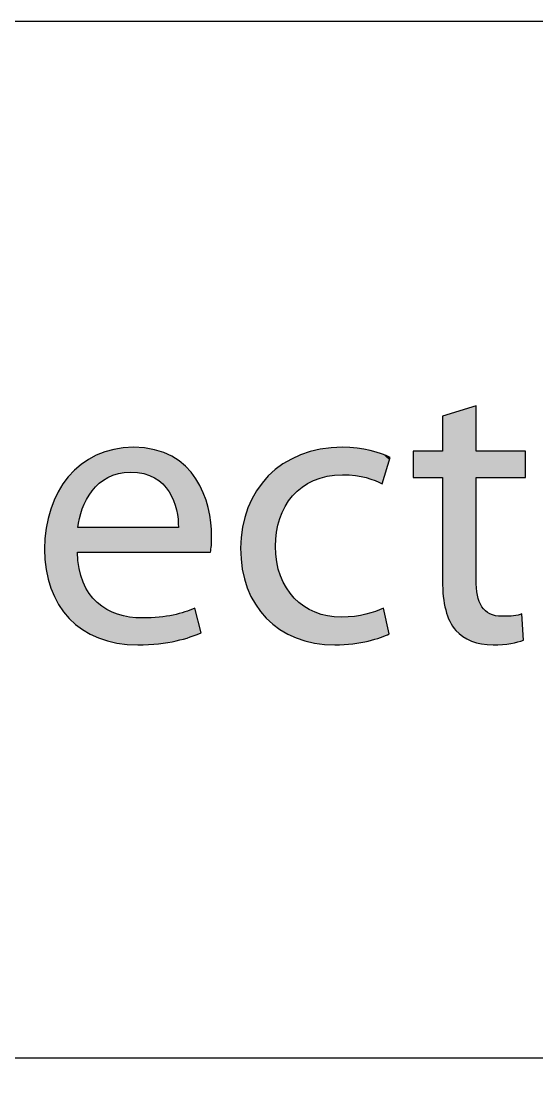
# Model space of a CAD drawing. Extents: x 0 to 360, y -268 to 0.
# Drawn here: x 21.1 to 25.05, y -156.16 to -148.05 of the extents above; entities that cross this region are included whole.
import ezdxf

# ---------------------------------------------------------------- set-up
doc = ezdxf.new("R2010")
doc.units = 0
doc.layers.add('LAYER_1', color=7, linetype='CONTINUOUS')

# ---------------------------------------------------------------- blocks, each defined once
blk = doc.blocks.new('*U68')
at = {"layer": 'LAYER_1', "color": 250}
for points in [[(21.7331, -151.5711), (21.7012, -151.371), (21.7331, -151.3583)], [(21.7435, -151.5649), (21.7331, -151.3583), (21.7435, -151.3541)], [(21.7591, -151.5555), (21.7435, -151.3541), (21.7591, -151.3499)], [(21.7645, -151.5522), (21.7591, -151.3499), (21.7645, -151.3484)], [(21.7682, -151.55), (21.7645, -151.3484), (21.7682, -151.3474)], [(21.8065, -151.5329), (21.7682, -151.3474), (21.8065, -151.3369)], [(21.8127, -151.531), (21.8065, -151.3369), (21.8127, -151.3352)], [(21.8373, -151.5234), (21.8127, -151.3352), (21.8373, -151.3313)], [(21.8427, -151.5218), (21.8373, -151.3313), (21.8427, -151.3304)], [(21.8483, -151.52), (21.8427, -151.3304), (21.8483, -151.3295)], [(21.886, -151.5134), (21.8483, -151.3295), (21.886, -151.3236)], [(21.8935, -151.512), (21.886, -151.3236), (21.8935, -151.3232)], [(21.9146, -151.5108), (21.8935, -151.3232), (21.9146, -151.3221)], [(21.9345, -151.5097), (21.9146, -151.3221), (21.9345, -151.3211)], [(21.9423, -151.5093), (21.9345, -151.3211), (21.9423, -151.3207)], [(21.9633, -151.5104), (21.9423, -151.3207), (21.9633, -151.3196)], [(21.9423, -151.5093), (21.9423, -151.3207), (21.9633, -151.5104)], [(21.9633, -151.5104), (21.9633, -151.3196), (21.9954, -151.5122)], [(21.9954, -151.5122), (21.9954, -151.3214), (21.9962, -151.5124)], [(21.9962, -151.5124), (21.9962, -151.3214), (22.0322, -151.5188)], [(22.0322, -151.5188), (22.0322, -151.3234), (22.0434, -151.5208)], [(22.0434, -151.5208), (22.0434, -151.324), (22.0486, -151.5224)], [(22.0486, -151.5224), (22.0486, -151.3243), (22.0866, -151.5344)], [(22.0866, -151.5344), (22.0866, -151.331), (22.1251, -151.5525)], [(22.1251, -151.5525), (22.1251, -151.3378), (22.126, -151.5531)], [(22.126, -151.5531), (22.126, -151.3379), (22.1564, -151.5729)], [(22.1564, -151.5729), (22.1564, -151.3474), (22.1593, -151.5747)], [(22.1593, -151.5747), (22.1593, -151.3483), (22.1612, -151.5764)], [(22.1612, -151.5764), (22.1612, -151.3489), (22.1893, -151.6004)], [(22.1893, -151.6004), (22.1893, -151.3576), (22.1957, -151.6074)], [(22.1957, -151.6074), (22.1957, -151.3596), (22.2153, -151.6291)], [(21.5717, -151.7912), (21.5621, -151.4511), (21.5717, -151.4445)], [(21.5742, -151.7857), (21.5717, -151.4445), (21.5742, -151.4428)], [(21.5773, -151.7787), (21.5742, -151.4428), (21.5773, -151.4406)], [(21.6037, -151.7198), (21.5773, -151.4406), (21.6037, -151.4224)], [(21.6181, -151.6954), (21.6037, -151.4224), (21.6181, -151.4124)], [(21.6237, -151.6858), (21.6181, -151.4124), (21.6237, -151.4094)], [(21.6243, -151.685), (21.6237, -151.4094), (21.6243, -151.4091)], [(21.6328, -151.6729), (21.6243, -151.4091), (21.6328, -151.4045)], [(21.6466, -151.6534), (21.6328, -151.4045), (21.6466, -151.3971)], [(21.6724, -151.6233), (21.6466, -151.3971), (21.6724, -151.3833)], [(21.6786, -151.6173), (21.6724, -151.3833), (21.6786, -151.38)], [(21.6856, -151.6106), (21.6786, -151.38), (21.6856, -151.3772)], [(21.6963, -151.6003), (21.6856, -151.3772), (21.6963, -151.3729)], [(21.7012, -151.5957), (21.6963, -151.3729), (21.7012, -151.371)], [(22.2153, -151.6291), (22.2153, -151.3687), (22.2376, -151.6602)], [(22.2376, -151.6602), (22.2376, -151.379), (22.2564, -151.6932)], [(22.2564, -151.6932), (22.2564, -151.3877), (22.2581, -151.6969)], [(22.2581, -151.6969), (22.2581, -151.3885), (22.268, -151.7189)], [(22.268, -151.7189), (22.268, -151.3948), (22.2719, -151.7277)], [(22.2719, -151.7277), (22.2719, -151.3973), (22.2908, -151.7887)], [(22.2908, -151.7887), (22.2908, -151.4093), (22.2939, -151.7988)], [(22.2939, -151.7988), (22.2939, -151.4113), (22.3054, -151.8693)], [(22.3054, -151.8693), (22.3054, -151.4186), (22.308, -151.9351)], [(21.5108, -152.6677), (21.4719, -151.5375), (21.5108, -151.4956)], [(21.5205, -152.6768), (21.5108, -151.4956), (21.5205, -151.4872)], [(21.5108, -152.6677), (21.5108, -151.4956), (21.5205, -152.6768)], [(21.5346, -152.6875), (21.5205, -151.4872), (21.5346, -151.475)], [(21.5205, -152.6768), (21.5205, -151.4872), (21.5346, -152.6875)], [(21.5375, -152.1239), (21.5346, -151.475), (21.5375, -151.4724)], [(21.5467, -151.8823), (21.5375, -151.4724), (21.5467, -151.4645)], [(21.5499, -151.8642), (21.5467, -151.4645), (21.5499, -151.4617)], [(21.5621, -151.8233), (21.5499, -151.4617), (21.5621, -151.4511)], [(21.4229, -152.5718), (21.3906, -151.6538), (21.4229, -151.6007)], [(21.4286, -152.5802), (21.4229, -151.6007), (21.4286, -151.5932)], [(21.4229, -152.5718), (21.4229, -151.6007), (21.4286, -152.5802)], [(21.4644, -152.6222), (21.4286, -151.5932), (21.4644, -151.5456)], [(21.4286, -152.5802), (21.4286, -151.5932), (21.4644, -152.6222)], [(21.4719, -152.6311), (21.4644, -151.5456), (21.4719, -151.5375)], [(21.4644, -152.6222), (21.4644, -151.5456), (21.4719, -152.6311)], [(21.4719, -152.6311), (21.4719, -151.5375), (21.5108, -152.6677)], [(21.3865, -152.5167), (21.3582, -151.7191), (21.3865, -151.6606)], [(21.3906, -152.5244), (21.3865, -151.6606), (21.3906, -151.6538)], [(21.3865, -152.5167), (21.3865, -151.6606), (21.3906, -152.5244)], [(21.3906, -152.5244), (21.3906, -151.6538), (21.4229, -152.5718)], [(21.3553, -152.4571), (21.3313, -151.7885), (21.3553, -151.7249)], [(21.3582, -152.464), (21.3553, -151.7249), (21.3582, -151.7191)], [(21.3553, -152.4571), (21.3553, -151.7249), (21.3582, -152.464)], [(21.3582, -152.464), (21.3582, -151.7191), (21.3865, -152.5167)], [(21.3295, -152.3932), (21.3102, -151.8618), (21.3295, -151.7933)], [(21.3313, -152.3991), (21.3295, -151.7933), (21.3313, -151.7885)], [(21.3295, -152.3932), (21.3295, -151.7933), (21.3313, -152.3991)], [(21.3313, -152.3991), (21.3313, -151.7885), (21.3553, -152.4571)], [(21.3092, -152.3252), (21.2949, -151.9384), (21.3092, -151.8653)], [(21.3102, -152.33), (21.3092, -151.8653), (21.3102, -151.8618)], [(21.3092, -152.3252), (21.3092, -151.8653), (21.3102, -152.33)], [(21.3102, -152.33), (21.3102, -151.8618), (21.3295, -152.3932)], [(21.2945, -152.2533), (21.2857, -152.0179), (21.2945, -151.9406)], [(21.2949, -152.2569), (21.2945, -151.9406), (21.2949, -151.9384)], [(21.2945, -152.2533), (21.2945, -151.9406), (21.2949, -152.2569)], [(21.2949, -152.2569), (21.2949, -151.9384), (21.3092, -152.3252)], [(21.2856, -152.1773), (21.2826, -152.0998), (21.2856, -152.0189)], [(21.2857, -152.1801), (21.2856, -152.0189), (21.2857, -152.0179)], [(21.2856, -152.1773), (21.2856, -152.0189), (21.2857, -152.1801)], [(21.2857, -152.1801), (21.2857, -152.0179), (21.2945, -152.2533)], [(21.5346, -152.6875), (21.5346, -152.1239), (21.5375, -152.6897)], [(21.5375, -152.6897), (21.5375, -152.1539), (21.5467, -152.6966)], [(21.5467, -152.6966), (21.5467, -152.248), (21.5499, -152.699)], [(21.5499, -152.699), (21.5499, -152.2589), (21.5621, -152.7082)], [(21.5621, -152.7082), (21.5621, -152.3009), (21.5717, -152.7154)], [(21.5717, -152.7154), (21.5717, -152.3338), (21.5742, -152.7172)], [(21.5742, -152.7172), (21.5742, -152.3423), (21.5773, -152.7191)], [(21.5773, -152.7191), (21.5773, -152.3531), (21.6037, -152.7347)], [(21.6037, -152.7347), (21.6037, -152.4019), (21.6181, -152.7433)], [(21.6181, -152.7433), (21.6181, -152.4286), (21.6237, -152.7466)], [(21.6237, -152.7466), (21.6237, -152.4391), (21.6243, -152.747)], [(21.6243, -152.747), (21.6243, -152.4401), (21.6328, -152.752)], [(21.6328, -152.752), (21.6328, -152.4498), (21.6466, -152.7583)], [(21.6466, -152.7583), (21.6466, -152.4654), (21.6724, -152.7701)], [(21.6724, -152.7701), (21.6724, -152.4946), (21.6786, -152.7729)], [(21.6786, -152.7729), (21.6786, -152.5016), (21.6856, -152.7761)], [(21.6856, -152.7761), (21.6856, -152.5096), (21.6963, -152.781)], [(21.6963, -152.781), (21.6963, -152.5173), (21.7012, -152.7827)], [(21.7012, -152.7827), (21.7012, -152.5208), (21.7331, -152.7934)], [(21.7331, -152.7934), (21.7331, -152.5436), (21.7435, -152.7969)], [(21.7435, -152.7969), (21.7435, -152.5511), (21.7591, -152.8021)], [(21.7591, -152.8021), (21.7591, -152.5623), (21.7645, -152.804)], [(21.7645, -152.804), (21.7645, -152.5647), (21.7682, -152.8048)], [(21.7682, -152.8048), (21.7682, -152.5663), (21.8065, -152.8136)], [(22.3573, -152.7851), (22.3136, -152.5936), (22.3573, -152.5819)], [(22.3625, -152.7837), (22.3573, -152.5819), (22.3625, -152.5799)], [(22.3993, -152.7735), (22.3625, -152.5799), (22.3993, -152.5658)], [(22.4052, -152.7712), (22.3993, -152.5658), (22.4052, -152.5635)], [(22.4339, -152.76), (22.4052, -152.5635), (22.4339, -152.5524)], [(21.8065, -152.8136), (21.8065, -152.5831), (21.8127, -152.815)], [(21.8127, -152.815), (21.8127, -152.5858), (21.8373, -152.8206)], [(21.8373, -152.8206), (21.8373, -152.5967), (21.8427, -152.8214)], [(21.8427, -152.8214), (21.8427, -152.599), (21.8483, -152.8221)], [(21.8483, -152.8221), (21.8483, -152.6003), (21.886, -152.827)], [(21.886, -152.827), (21.886, -152.6092), (21.8935, -152.828)], [(21.8935, -152.828), (21.8935, -152.6109), (21.9146, -152.8308)], [(21.9146, -152.8308), (21.9146, -152.6159), (21.9345, -152.8317)], [(21.9345, -152.8317), (21.9345, -152.6205), (21.9423, -152.832)], [(21.9423, -152.832), (21.9423, -152.6211), (21.9633, -152.8329)], [(21.9633, -152.8329), (21.9633, -152.6226), (21.9954, -152.8342)], [(21.9954, -152.8342), (21.9954, -152.6249), (21.9962, -152.8343)], [(22.0434, -152.8317), (22.0322, -152.6275), (22.0434, -152.627)], [(22.0486, -152.8314), (22.0434, -152.627), (22.0486, -152.6268)], [(22.0866, -152.8294), (22.0486, -152.6268), (22.0866, -152.6251)], [(22.1251, -152.8273), (22.0866, -152.6251), (22.1251, -152.6234)], [(22.126, -152.8273), (22.1251, -152.6234), (22.126, -152.6233)], [(22.1564, -152.8256), (22.126, -152.6233), (22.1564, -152.6219)], [(22.1593, -152.8252), (22.1564, -152.6219), (22.1593, -152.6218)], [(22.1612, -152.8248), (22.1593, -152.6218), (22.1612, -152.6217)], [(22.1893, -152.8202), (22.1612, -152.6217), (22.1893, -152.6175)], [(22.1957, -152.8192), (22.1893, -152.6175), (22.1957, -152.6166)], [(22.2153, -152.8159), (22.1957, -152.6166), (22.2153, -152.6136)], [(22.2376, -152.8123), (22.2153, -152.6136), (22.2376, -152.6103)], [(22.2564, -152.8092), (22.2376, -152.6103), (22.2564, -152.6075)], [(22.2581, -152.8089), (22.2564, -152.6075), (22.2581, -152.6072)], [(22.268, -152.8073), (22.2581, -152.6072), (22.268, -152.6058)], [(22.2719, -152.8066), (22.268, -152.6058), (22.2719, -152.6047)], [(22.2908, -152.8035), (22.2719, -152.6047), (22.2908, -152.5997)], [(22.2939, -152.8026), (22.2908, -152.5997), (22.2939, -152.5988)], [(22.3054, -152.7995), (22.2939, -152.5988), (22.3054, -152.5958)], [(22.308, -152.7987), (22.3054, -152.5958), (22.308, -152.5951)], [(22.3136, -152.7972), (22.308, -152.5951), (22.3136, -152.5936)]]:
    blk.add_solid(points, dxfattribs=at)
at = {"layer": 'LAYER_1', "color": 250, "extrusion": (0, 0, -1)}
for points in [[(-21.7331, -151.5711), (-21.7331, -151.3583), (-21.7435, -151.5649)], [(-21.7435, -151.5649), (-21.7435, -151.3541), (-21.7591, -151.5555)], [(-21.7591, -151.5555), (-21.7591, -151.3499), (-21.7645, -151.5522)], [(-21.7645, -151.5522), (-21.7645, -151.3484), (-21.7682, -151.55)], [(-21.7682, -151.55), (-21.7682, -151.3474), (-21.8065, -151.5329)], [(-21.8065, -151.5329), (-21.8065, -151.3369), (-21.8127, -151.531)], [(-21.8127, -151.531), (-21.8127, -151.3352), (-21.8373, -151.5234)], [(-21.8373, -151.5234), (-21.8373, -151.3313), (-21.8427, -151.5218)], [(-21.8427, -151.5218), (-21.8427, -151.3304), (-21.8483, -151.52)], [(-21.8483, -151.52), (-21.8483, -151.3295), (-21.886, -151.5134)], [(-21.886, -151.5134), (-21.886, -151.3236), (-21.8935, -151.512)], [(-21.8935, -151.512), (-21.8935, -151.3232), (-21.9146, -151.5108)], [(-21.9146, -151.5108), (-21.9146, -151.3221), (-21.9345, -151.5097)], [(-21.9345, -151.5097), (-21.9345, -151.3211), (-21.9423, -151.5093)], [(-21.9954, -151.5122), (-21.9633, -151.3196), (-21.9954, -151.3214)], [(-21.9962, -151.5124), (-21.9954, -151.3214), (-21.9962, -151.3214)], [(-22.0322, -151.5188), (-21.9962, -151.3214), (-22.0322, -151.3234)], [(-22.0434, -151.5208), (-22.0322, -151.3234), (-22.0434, -151.324)], [(-22.0486, -151.5224), (-22.0434, -151.324), (-22.0486, -151.3243)], [(-22.0866, -151.5344), (-22.0486, -151.3243), (-22.0866, -151.331)], [(-22.1251, -151.5525), (-22.0866, -151.331), (-22.1251, -151.3378)], [(-22.126, -151.5531), (-22.1251, -151.3378), (-22.126, -151.3379)], [(-22.1564, -151.5729), (-22.126, -151.3379), (-22.1564, -151.3474)], [(-22.1593, -151.5747), (-22.1564, -151.3474), (-22.1593, -151.3483)], [(-22.1612, -151.5764), (-22.1593, -151.3483), (-22.1612, -151.3489)], [(-22.1893, -151.6004), (-22.1612, -151.3489), (-22.1893, -151.3576)], [(-22.1957, -151.6074), (-22.1893, -151.3576), (-22.1957, -151.3596)], [(-22.2153, -151.6291), (-22.1957, -151.3596), (-22.2153, -151.3687)], [(-21.5717, -151.7912), (-21.5717, -151.4445), (-21.5742, -151.7857)], [(-21.5742, -151.7857), (-21.5742, -151.4428), (-21.5773, -151.7787)], [(-21.5773, -151.7787), (-21.5773, -151.4406), (-21.6037, -151.7198)], [(-21.6037, -151.7198), (-21.6037, -151.4224), (-21.6181, -151.6954)], [(-21.6181, -151.6954), (-21.6181, -151.4124), (-21.6237, -151.6858)], [(-21.6237, -151.6858), (-21.6237, -151.4094), (-21.6243, -151.685)], [(-21.6243, -151.685), (-21.6243, -151.4091), (-21.6328, -151.6729)], [(-21.6328, -151.6729), (-21.6328, -151.4045), (-21.6466, -151.6534)], [(-21.6466, -151.6534), (-21.6466, -151.3971), (-21.6724, -151.6233)], [(-21.6724, -151.6233), (-21.6724, -151.3833), (-21.6786, -151.6173)], [(-21.6786, -151.6173), (-21.6786, -151.38), (-21.6856, -151.6106)], [(-21.6856, -151.6106), (-21.6856, -151.3772), (-21.6963, -151.6003)], [(-21.6963, -151.6003), (-21.6963, -151.3729), (-21.7012, -151.5957)], [(-21.7012, -151.5957), (-21.7012, -151.371), (-21.7331, -151.5711)], [(-22.2376, -151.6602), (-22.2153, -151.3687), (-22.2376, -151.379)], [(-22.2564, -151.6932), (-22.2376, -151.379), (-22.2564, -151.3877)], [(-22.2581, -151.6969), (-22.2564, -151.3877), (-22.2581, -151.3885)], [(-22.268, -151.7189), (-22.2581, -151.3885), (-22.268, -151.3948)], [(-22.2719, -151.7277), (-22.268, -151.3948), (-22.2719, -151.3973)], [(-22.2908, -151.7887), (-22.2719, -151.3973), (-22.2908, -151.4093)], [(-22.2939, -151.7988), (-22.2908, -151.4093), (-22.2939, -151.4113)], [(-22.3054, -151.8693), (-22.2939, -151.4113), (-22.3054, -151.4186)], [(-22.308, -151.9351), (-22.3054, -151.4186), (-22.308, -151.4203)], [(-22.308, -152.1239), (-22.308, -151.4203), (-22.3136, -152.1239)], [(-22.3136, -152.1239), (-22.308, -151.4203), (-22.3136, -151.4238)], [(-22.3136, -152.1239), (-22.3136, -151.4238), (-22.3573, -152.1239)], [(-22.3573, -152.1239), (-22.3136, -151.4238), (-22.3573, -151.4604)], [(-21.5346, -152.1239), (-21.5346, -151.475), (-21.5375, -152.1239)], [(-21.5375, -151.9351), (-21.5375, -151.4724), (-21.5467, -151.8823)], [(-21.5467, -151.8823), (-21.5467, -151.4645), (-21.5499, -151.8642)], [(-21.5499, -151.8642), (-21.5499, -151.4617), (-21.5621, -151.8233)], [(-21.5621, -151.8233), (-21.5621, -151.4511), (-21.5717, -151.7912)], [(-22.3573, -152.1239), (-22.3573, -151.4604), (-22.3625, -152.1239)], [(-22.3625, -152.1239), (-22.3573, -151.4604), (-22.3625, -151.4648)], [(-22.3625, -152.1239), (-22.3625, -151.4648), (-22.3993, -152.1239)], [(-22.3993, -152.1239), (-22.3625, -151.4648), (-22.3993, -151.5042)], [(-22.3993, -152.1239), (-22.3993, -151.5042), (-22.4052, -152.1239)], [(-22.4052, -152.1239), (-22.3993, -151.5042), (-22.4052, -151.5104)], [(-22.4052, -152.1239), (-22.4052, -151.5104), (-22.4339, -152.1239)], [(-22.4339, -152.1239), (-22.4052, -151.5104), (-22.4339, -151.5493)], [(-22.4339, -152.1239), (-22.4339, -151.5493), (-22.4419, -152.1239)], [(-22.4419, -152.1239), (-22.4339, -151.5493), (-22.4419, -151.5601)], [(-22.4419, -152.1239), (-22.4419, -151.5601), (-22.482, -152.1239)], [(-22.482, -152.1239), (-22.4419, -151.5601), (-22.482, -151.6359)], [(-22.482, -152.1239), (-22.482, -151.6359), (-22.4989, -152.1239)], [(-22.4989, -152.1239), (-22.482, -151.6359), (-22.4989, -151.6679)], [(-22.4989, -152.1239), (-22.4989, -151.6679), (-22.5363, -152.1239)], [(-22.5363, -152.1239), (-22.4989, -151.6679), (-22.5363, -151.7817)], [(-22.5363, -152.1239), (-22.5363, -151.7817), (-22.554, -152.1239)], [(-22.554, -152.1239), (-22.5363, -151.7817), (-22.554, -151.8796)], [(-22.554, -152.1239), (-22.554, -151.8796), (-22.5567, -152.0861)], [(-22.5567, -152.0861), (-22.554, -151.8796), (-22.5567, -151.8947)], [(-22.5567, -152.0861), (-22.5567, -151.8947), (-22.563, -152.0005)], [(-21.5375, -152.1239), (-21.5375, -151.9351), (-21.5467, -152.1239)], [(-21.5467, -152.1239), (-21.5375, -151.9351), (-21.5467, -151.9351)], [(-21.5467, -152.1239), (-21.5467, -151.9351), (-21.5499, -152.1239)], [(-21.5499, -152.1239), (-21.5467, -151.9351), (-21.5499, -151.9351)], [(-21.5499, -152.1239), (-21.5499, -151.9351), (-21.5621, -152.1239)], [(-21.5621, -152.1239), (-21.5499, -151.9351), (-21.5621, -151.9351)], [(-21.5621, -152.1239), (-21.5621, -151.9351), (-21.5717, -152.1239)], [(-21.5717, -152.1239), (-21.5621, -151.9351), (-21.5717, -151.9351)], [(-21.5717, -152.1239), (-21.5717, -151.9351), (-21.5742, -152.1239)], [(-21.5742, -152.1239), (-21.5717, -151.9351), (-21.5742, -151.9351)], [(-21.5742, -152.1239), (-21.5742, -151.9351), (-21.5773, -152.1239)], [(-21.5773, -152.1239), (-21.5742, -151.9351), (-21.5773, -151.9351)], [(-21.5773, -152.1239), (-21.5773, -151.9351), (-21.6037, -152.1239)], [(-21.6037, -152.1239), (-21.5773, -151.9351), (-21.6037, -151.9351)], [(-21.6037, -152.1239), (-21.6037, -151.9351), (-21.6181, -152.1239)], [(-21.6181, -152.1239), (-21.6037, -151.9351), (-21.6181, -151.9351)], [(-21.6181, -152.1239), (-21.6181, -151.9351), (-21.6237, -152.1239)], [(-21.6237, -152.1239), (-21.6181, -151.9351), (-21.6237, -151.9351)], [(-21.6237, -152.1239), (-21.6237, -151.9351), (-21.6243, -152.1239)], [(-21.6243, -152.1239), (-21.6237, -151.9351), (-21.6243, -151.9351)], [(-21.6243, -152.1239), (-21.6243, -151.9351), (-21.6328, -152.1239)], [(-21.6328, -152.1239), (-21.6243, -151.9351), (-21.6328, -151.9351)], [(-21.6328, -152.1239), (-21.6328, -151.9351), (-21.6466, -152.1239)], [(-21.6466, -152.1239), (-21.6328, -151.9351), (-21.6466, -151.9351)], [(-21.6466, -152.1239), (-21.6466, -151.9351), (-21.6724, -152.1239)], [(-21.6724, -152.1239), (-21.6466, -151.9351), (-21.6724, -151.9351)], [(-21.6724, -152.1239), (-21.6724, -151.9351), (-21.6786, -152.1239)], [(-21.6786, -152.1239), (-21.6724, -151.9351), (-21.6786, -151.9351)], [(-21.6786, -152.1239), (-21.6786, -151.9351), (-21.6856, -152.1239)], [(-21.6856, -152.1239), (-21.6786, -151.9351), (-21.6856, -151.9351)], [(-21.6856, -152.1239), (-21.6856, -151.9351), (-21.6963, -152.1239)], [(-21.6963, -152.1239), (-21.6856, -151.9351), (-21.6963, -151.9351)], [(-21.6963, -152.1239), (-21.6963, -151.9351), (-21.7012, -152.1239)], [(-21.7012, -152.1239), (-21.6963, -151.9351), (-21.7012, -151.9351)], [(-21.7012, -152.1239), (-21.7012, -151.9351), (-21.7331, -152.1239)], [(-21.7331, -152.1239), (-21.7012, -151.9351), (-21.7331, -151.9351)], [(-21.7331, -152.1239), (-21.7331, -151.9351), (-21.7435, -152.1239)], [(-21.7435, -152.1239), (-21.7331, -151.9351), (-21.7435, -151.9351)], [(-21.7435, -152.1239), (-21.7435, -151.9351), (-21.7591, -152.1239)], [(-21.7591, -152.1239), (-21.7435, -151.9351), (-21.7591, -151.9351)], [(-21.7591, -152.1239), (-21.7591, -151.9351), (-21.7645, -152.1239)], [(-21.7645, -152.1239), (-21.7591, -151.9351), (-21.7645, -151.9351)], [(-21.7645, -152.1239), (-21.7645, -151.9351), (-21.7682, -152.1239)], [(-21.7682, -152.1239), (-21.7645, -151.9351), (-21.7682, -151.9351)], [(-21.7682, -152.1239), (-21.7682, -151.9351), (-21.8065, -152.1239)], [(-21.8065, -152.1239), (-21.7682, -151.9351), (-21.8065, -151.9351)], [(-21.8065, -152.1239), (-21.8065, -151.9351), (-21.8127, -152.1239)], [(-21.8127, -152.1239), (-21.8065, -151.9351), (-21.8127, -151.9351)], [(-21.8127, -152.1239), (-21.8127, -151.9351), (-21.8373, -152.1239)], [(-21.8373, -152.1239), (-21.8127, -151.9351), (-21.8373, -151.9351)], [(-21.8373, -152.1239), (-21.8373, -151.9351), (-21.8427, -152.1239)], [(-21.8427, -152.1239), (-21.8373, -151.9351), (-21.8427, -151.9351)], [(-21.8427, -152.1239), (-21.8427, -151.9351), (-21.8483, -152.1239)], [(-21.8483, -152.1239), (-21.8427, -151.9351), (-21.8483, -151.9351)], [(-21.8483, -152.1239), (-21.8483, -151.9351), (-21.886, -152.1239)], [(-21.886, -152.1239), (-21.8483, -151.9351), (-21.886, -151.9351)], [(-21.886, -152.1239), (-21.886, -151.9351), (-21.8935, -152.1239)], [(-21.8935, -152.1239), (-21.886, -151.9351), (-21.8935, -151.9351)], [(-21.8935, -152.1239), (-21.8935, -151.9351), (-21.9146, -152.1239)], [(-21.9146, -152.1239), (-21.8935, -151.9351), (-21.9146, -151.9351)], [(-21.9146, -152.1239), (-21.9146, -151.9351), (-21.9345, -152.1239)], [(-21.9345, -152.1239), (-21.9146, -151.9351), (-21.9345, -151.9351)], [(-21.9345, -152.1239), (-21.9345, -151.9351), (-21.9423, -152.1239)], [(-21.9423, -152.1239), (-21.9345, -151.9351), (-21.9423, -151.9351)], [(-21.9423, -152.1239), (-21.9423, -151.9351), (-21.9633, -152.1239)], [(-21.9633, -152.1239), (-21.9423, -151.9351), (-21.9633, -151.9351)], [(-21.9633, -152.1239), (-21.9633, -151.9351), (-21.9954, -152.1239)], [(-21.9954, -152.1239), (-21.9633, -151.9351), (-21.9954, -151.9351)], [(-21.9954, -152.1239), (-21.9954, -151.9351), (-21.9962, -152.1239)], [(-21.9962, -152.1239), (-21.9954, -151.9351), (-21.9962, -151.9351)], [(-21.9962, -152.1239), (-21.9962, -151.9351), (-22.0322, -152.1239)], [(-22.0322, -152.1239), (-21.9962, -151.9351), (-22.0322, -151.9351)], [(-22.0322, -152.1239), (-22.0322, -151.9351), (-22.0434, -152.1239)], [(-22.0434, -152.1239), (-22.0322, -151.9351), (-22.0434, -151.9351)], [(-22.0434, -152.1239), (-22.0434, -151.9351), (-22.0486, -152.1239)], [(-22.0486, -152.1239), (-22.0434, -151.9351), (-22.0486, -151.9351)], [(-22.0486, -152.1239), (-22.0486, -151.9351), (-22.0866, -152.1239)], [(-22.0866, -152.1239), (-22.0486, -151.9351), (-22.0866, -151.9351)], [(-22.0866, -152.1239), (-22.0866, -151.9351), (-22.1251, -152.1239)], [(-22.1251, -152.1239), (-22.0866, -151.9351), (-22.1251, -151.9351)], [(-22.1251, -152.1239), (-22.1251, -151.9351), (-22.126, -152.1239)], [(-22.126, -152.1239), (-22.1251, -151.9351), (-22.126, -151.9351)], [(-22.126, -152.1239), (-22.126, -151.9351), (-22.1564, -152.1239)], [(-22.1564, -152.1239), (-22.126, -151.9351), (-22.1564, -151.9351)], [(-22.1564, -152.1239), (-22.1564, -151.9351), (-22.1593, -152.1239)], [(-22.1593, -152.1239), (-22.1564, -151.9351), (-22.1593, -151.9351)], [(-22.1593, -152.1239), (-22.1593, -151.9351), (-22.1612, -152.1239)], [(-22.1612, -152.1239), (-22.1593, -151.9351), (-22.1612, -151.9351)], [(-22.1612, -152.1239), (-22.1612, -151.9351), (-22.1893, -152.1239)], [(-22.1893, -152.1239), (-22.1612, -151.9351), (-22.1893, -151.9351)], [(-22.1893, -152.1239), (-22.1893, -151.9351), (-22.1957, -152.1239)], [(-22.1957, -152.1239), (-22.1893, -151.9351), (-22.1957, -151.9351)], [(-22.1957, -152.1239), (-22.1957, -151.9351), (-22.2153, -152.1239)], [(-22.2153, -152.1239), (-22.1957, -151.9351), (-22.2153, -151.9351)], [(-22.2153, -152.1239), (-22.2153, -151.9351), (-22.2376, -152.1239)], [(-22.2376, -152.1239), (-22.2153, -151.9351), (-22.2376, -151.9351)], [(-22.2376, -152.1239), (-22.2376, -151.9351), (-22.2564, -152.1239)], [(-22.2564, -152.1239), (-22.2376, -151.9351), (-22.2564, -151.9351)], [(-22.2564, -152.1239), (-22.2564, -151.9351), (-22.2581, -152.1239)], [(-22.2581, -152.1239), (-22.2564, -151.9351), (-22.2581, -151.9351)], [(-22.2581, -152.1239), (-22.2581, -151.9351), (-22.268, -152.1239)], [(-22.268, -152.1239), (-22.2581, -151.9351), (-22.268, -151.9351)], [(-22.268, -152.1239), (-22.268, -151.9351), (-22.2719, -152.1239)], [(-22.2719, -152.1239), (-22.268, -151.9351), (-22.2719, -151.9351)], [(-22.2719, -152.1239), (-22.2719, -151.9351), (-22.2908, -152.1239)], [(-22.2908, -152.1239), (-22.2719, -151.9351), (-22.2908, -151.9351)], [(-22.2908, -152.1239), (-22.2908, -151.9351), (-22.2939, -152.1239)], [(-22.2939, -152.1239), (-22.2908, -151.9351), (-22.2939, -151.9351)], [(-22.2939, -152.1239), (-22.2939, -151.9351), (-22.3054, -152.1239)], [(-22.3054, -152.1239), (-22.2939, -151.9351), (-22.3054, -151.9351)], [(-22.3054, -152.1239), (-22.3054, -151.9351), (-22.308, -152.1239)], [(-22.308, -152.1239), (-22.3054, -151.9351), (-22.308, -151.9351)], [(-21.5375, -152.6897), (-21.5346, -152.1239), (-21.5375, -152.1539)], [(-21.5467, -152.6966), (-21.5375, -152.1539), (-21.5467, -152.248)], [(-21.5499, -152.699), (-21.5467, -152.248), (-21.5499, -152.2589)], [(-21.5621, -152.7082), (-21.5499, -152.2589), (-21.5621, -152.3009)], [(-21.5717, -152.7154), (-21.5621, -152.3009), (-21.5717, -152.3338)], [(-21.5742, -152.7172), (-21.5717, -152.3338), (-21.5742, -152.3423)], [(-21.5773, -152.7191), (-21.5742, -152.3423), (-21.5773, -152.3531)], [(-21.6037, -152.7347), (-21.5773, -152.3531), (-21.6037, -152.4019)], [(-21.6181, -152.7433), (-21.6037, -152.4019), (-21.6181, -152.4286)], [(-21.6237, -152.7466), (-21.6181, -152.4286), (-21.6237, -152.4391)], [(-21.6243, -152.747), (-21.6237, -152.4391), (-21.6243, -152.4401)], [(-21.6328, -152.752), (-21.6243, -152.4401), (-21.6328, -152.4498)], [(-21.6466, -152.7583), (-21.6328, -152.4498), (-21.6466, -152.4654)], [(-21.6724, -152.7701), (-21.6466, -152.4654), (-21.6724, -152.4946)], [(-21.6786, -152.7729), (-21.6724, -152.4946), (-21.6786, -152.5016)], [(-21.6856, -152.7761), (-21.6786, -152.5016), (-21.6856, -152.5096)], [(-21.6963, -152.781), (-21.6856, -152.5096), (-21.6963, -152.5173)], [(-21.7012, -152.7827), (-21.6963, -152.5173), (-21.7012, -152.5208)], [(-21.7331, -152.7934), (-21.7012, -152.5208), (-21.7331, -152.5436)], [(-21.7435, -152.7969), (-21.7331, -152.5436), (-21.7435, -152.5511)], [(-21.7591, -152.8021), (-21.7435, -152.5511), (-21.7591, -152.5623)], [(-21.7645, -152.804), (-21.7591, -152.5623), (-21.7645, -152.5647)], [(-21.7682, -152.8048), (-21.7645, -152.5647), (-21.7682, -152.5663)], [(-21.8065, -152.8136), (-21.7682, -152.5663), (-21.8065, -152.5831)], [(-22.3573, -152.7851), (-22.3573, -152.5819), (-22.3625, -152.7837)], [(-22.3625, -152.7837), (-22.3625, -152.5799), (-22.3993, -152.7735)], [(-22.3993, -152.7735), (-22.3993, -152.5658), (-22.4052, -152.7712)], [(-22.4052, -152.7712), (-22.4052, -152.5635), (-22.4339, -152.76)], [(-22.4339, -152.76), (-22.4339, -152.5524), (-22.4419, -152.7569)], [(-22.4419, -152.7569), (-22.4339, -152.5524), (-22.4419, -152.5837)], [(-21.8127, -152.815), (-21.8065, -152.5831), (-21.8127, -152.5858)], [(-21.8373, -152.8206), (-21.8127, -152.5858), (-21.8373, -152.5967)], [(-21.8427, -152.8214), (-21.8373, -152.5967), (-21.8427, -152.599)], [(-21.8483, -152.8221), (-21.8427, -152.599), (-21.8483, -152.6003)], [(-21.886, -152.827), (-21.8483, -152.6003), (-21.886, -152.6092)], [(-21.8935, -152.828), (-21.886, -152.6092), (-21.8935, -152.6109)], [(-21.9146, -152.8308), (-21.8935, -152.6109), (-21.9146, -152.6159)], [(-21.9345, -152.8317), (-21.9146, -152.6159), (-21.9345, -152.6205)], [(-21.9423, -152.832), (-21.9345, -152.6205), (-21.9423, -152.6211)], [(-21.9633, -152.8329), (-21.9423, -152.6211), (-21.9633, -152.6226)], [(-21.9954, -152.8342), (-21.9633, -152.6226), (-21.9954, -152.6249)], [(-21.9962, -152.8343), (-21.9954, -152.6249), (-21.9962, -152.625)], [(-21.9962, -152.8343), (-21.9962, -152.625), (-22.0322, -152.8323)], [(-22.0322, -152.8323), (-21.9962, -152.625), (-22.0322, -152.6275)], [(-22.0322, -152.8323), (-22.0322, -152.6275), (-22.0434, -152.8317)], [(-22.0434, -152.8317), (-22.0434, -152.627), (-22.0486, -152.8314)], [(-22.0486, -152.8314), (-22.0486, -152.6268), (-22.0866, -152.8294)], [(-22.0866, -152.8294), (-22.0866, -152.6251), (-22.1251, -152.8273)], [(-22.1251, -152.8273), (-22.1251, -152.6234), (-22.126, -152.8273)], [(-22.126, -152.8273), (-22.126, -152.6233), (-22.1564, -152.8256)], [(-22.1564, -152.8256), (-22.1564, -152.6219), (-22.1593, -152.8252)], [(-22.1593, -152.8252), (-22.1593, -152.6218), (-22.1612, -152.8248)], [(-22.1612, -152.8248), (-22.1612, -152.6217), (-22.1893, -152.8202)], [(-22.1893, -152.8202), (-22.1893, -152.6175), (-22.1957, -152.8192)], [(-22.1957, -152.8192), (-22.1957, -152.6166), (-22.2153, -152.8159)], [(-22.2153, -152.8159), (-22.2153, -152.6136), (-22.2376, -152.8123)], [(-22.2376, -152.8123), (-22.2376, -152.6103), (-22.2564, -152.8092)], [(-22.2564, -152.8092), (-22.2564, -152.6075), (-22.2581, -152.8089)], [(-22.2581, -152.8089), (-22.2581, -152.6072), (-22.268, -152.8073)], [(-22.268, -152.8073), (-22.268, -152.6058), (-22.2719, -152.8066)], [(-22.2719, -152.8066), (-22.2719, -152.6047), (-22.2908, -152.8035)], [(-22.2908, -152.8035), (-22.2908, -152.5997), (-22.2939, -152.8026)], [(-22.2939, -152.8026), (-22.2939, -152.5988), (-22.3054, -152.7995)], [(-22.3054, -152.7995), (-22.3054, -152.5958), (-22.308, -152.7987)], [(-22.308, -152.7987), (-22.308, -152.5951), (-22.3136, -152.7972)], [(-22.3136, -152.7972), (-22.3136, -152.5936), (-22.3573, -152.7851)], [(-22.4419, -152.7569), (-22.4419, -152.5837), (-22.482, -152.7412)]]:
    blk.add_solid(points, dxfattribs=at)
blk = doc.blocks.new('*U69')
at = {"layer": 'LAYER_1', "color": 250}
for points in [[(23.2782, -151.6116), (23.2696, -151.3687), (23.2782, -151.3658)], [(23.3166, -151.5893), (23.2782, -151.3658), (23.3166, -151.3528)], [(23.344, -151.5735), (23.3166, -151.3528), (23.344, -151.3464)], [(23.3507, -151.5714), (23.344, -151.3464), (23.3507, -151.3448)], [(23.3554, -151.5699), (23.3507, -151.3448), (23.3554, -151.3438)], [(23.3949, -151.5575), (23.3554, -151.3438), (23.3949, -151.3346)], [(23.4272, -151.5474), (23.3949, -151.3346), (23.4272, -151.3302)], [(23.4469, -151.5412), (23.4272, -151.3302), (23.4469, -151.3276)], [(23.4512, -151.5408), (23.4469, -151.3276), (23.4512, -151.327)], [(23.4776, -151.5383), (23.4512, -151.327), (23.4776, -151.3234)], [(23.5074, -151.5354), (23.4776, -151.3234), (23.5074, -151.3221)], [(23.5555, -151.5308), (23.5074, -151.3221), (23.5555, -151.32)], [(23.5645, -151.5299), (23.5555, -151.32), (23.5645, -151.3196)], [(23.5645, -151.5299), (23.5645, -151.3196), (23.6451, -151.5349)], [(23.6451, -151.5349), (23.6451, -151.3244), (23.6588, -151.5357)], [(23.6588, -151.5357), (23.6588, -151.3253), (23.6641, -151.5361)], [(23.6641, -151.5361), (23.6641, -151.3256), (23.6773, -151.5386)], [(23.6773, -151.5386), (23.6773, -151.3264), (23.7455, -151.5516)], [(23.7455, -151.5516), (23.7455, -151.3383), (23.7478, -151.552)], [(23.7478, -151.552), (23.7478, -151.3387), (23.7631, -151.557)], [(23.7631, -151.557), (23.7631, -151.3414), (23.7788, -151.5621)], [(23.7788, -151.5621), (23.7788, -151.3442), (23.8162, -151.5741)], [(23.8162, -151.5741), (23.8162, -151.3551), (23.8182, -151.5751)], [(23.8182, -151.5751), (23.8182, -151.3557), (23.8574, -151.593)], [(23.1096, -151.8109), (23.09, -151.4612), (23.1096, -151.4468)], [(23.1263, -151.7732), (23.1096, -151.4468), (23.1263, -151.437)], [(23.1353, -151.7603), (23.1263, -151.437), (23.1353, -151.4317)], [(23.1459, -151.7452), (23.1353, -151.4317), (23.1459, -151.4255)], [(23.1737, -151.7055), (23.1459, -151.4255), (23.1737, -151.4092)], [(23.1833, -151.6918), (23.1737, -151.4092), (23.1833, -151.4048)], [(23.1957, -151.6803), (23.1833, -151.4048), (23.1957, -151.3992)], [(23.2099, -151.6672), (23.1957, -151.3992), (23.2099, -151.3927)], [(23.2428, -151.6367), (23.2099, -151.3927), (23.2428, -151.3778)], [(23.256, -151.6244), (23.2428, -151.3778), (23.256, -151.3733)], [(23.2696, -151.6165), (23.256, -151.3733), (23.2696, -151.3687)], [(23.8574, -151.593), (23.8574, -151.3673), (23.8647, -151.5963)], [(23.8647, -151.5963), (23.8647, -151.3694), (23.8702, -151.5988)], [(23.9243, -151.4184), (23.8793, -151.3759), (23.9243, -151.3957)], [(23.0318, -152.6763), (22.997, -151.5392), (23.0318, -151.5074)], [(23.0506, -152.6903), (23.0318, -151.5074), (23.0506, -151.4902)], [(23.0318, -152.6763), (23.0318, -151.5074), (23.0506, -152.6903)], [(23.0518, -152.6912), (23.0506, -151.4902), (23.0518, -151.4893)], [(23.0506, -152.6903), (23.0506, -151.4902), (23.0518, -152.6912)], [(23.0602, -151.9688), (23.0518, -151.4893), (23.0602, -151.4831)], [(23.0617, -151.9628), (23.0602, -151.4831), (23.0617, -151.4821)], [(23.0851, -151.8663), (23.0617, -151.4821), (23.0851, -151.4648)], [(23.0865, -151.8633), (23.0851, -151.4648), (23.0865, -151.4638)], [(23.09, -151.8551), (23.0865, -151.4638), (23.09, -151.4612)], [(22.9374, -152.5791), (22.9066, -151.6525), (22.9374, -151.6095)], [(22.9489, -152.5924), (22.9374, -151.6095), (22.9489, -151.5933)], [(22.9374, -152.5791), (22.9374, -151.6095), (22.9489, -152.5924)], [(22.982, -152.6303), (22.9489, -151.5933), (22.982, -151.5561)], [(22.9489, -152.5924), (22.9489, -151.5933), (22.982, -152.6303)], [(22.997, -152.6442), (22.982, -151.5561), (22.997, -151.5392)], [(22.982, -152.6303), (22.982, -151.5561), (22.997, -152.6442)], [(22.997, -152.6442), (22.997, -151.5392), (23.0318, -152.6763)], [(22.8981, -152.5229), (22.8702, -151.7162), (22.8981, -151.6675)], [(22.9066, -152.5351), (22.8981, -151.6675), (22.9066, -151.6525)], [(22.8981, -152.5229), (22.8981, -151.6675), (22.9066, -152.5351)], [(22.9066, -152.5351), (22.9066, -151.6525), (22.9374, -152.5791)], [(22.8643, -152.462), (22.84, -151.7843), (22.8643, -151.7297)], [(22.8702, -152.4727), (22.8643, -151.7297), (22.8702, -151.7162)], [(22.8643, -152.462), (22.8643, -151.7297), (22.8702, -152.4727)], [(22.8702, -152.4727), (22.8702, -151.7162), (22.8981, -152.5229)], [(22.8362, -152.3965), (22.8162, -151.8563), (22.8362, -151.7959)], [(22.84, -152.4055), (22.8362, -151.7959), (22.84, -151.7843)], [(22.8362, -152.3965), (22.8362, -151.7959), (22.84, -152.4055)], [(22.84, -152.4055), (22.84, -151.7843), (22.8643, -152.462)], [(22.7989, -152.2573), (22.7979, -151.9394), (22.7989, -151.9321)], [(22.814, -152.3267), (22.7989, -151.9321), (22.814, -151.8659)], [(22.7989, -152.2573), (22.7989, -151.9321), (22.814, -152.3267)], [(22.8162, -152.3335), (22.814, -151.8659), (22.8162, -151.8563)], [(22.814, -152.3267), (22.814, -151.8659), (22.8162, -152.3335)], [(22.8162, -152.3335), (22.8162, -151.8563), (22.8362, -152.3965)], [(22.7884, -152.1769), (22.7881, -152.017), (22.7884, -152.0113)], [(22.7979, -152.2528), (22.7884, -152.0113), (22.7979, -151.9394)], [(22.7884, -152.1769), (22.7884, -152.0113), (22.7979, -152.2528)], [(22.7979, -152.2528), (22.7979, -151.9394), (22.7989, -152.2573)], [(22.7881, -152.175), (22.7848, -152.0936), (22.7881, -152.017)], [(22.7881, -152.175), (22.7881, -152.017), (22.7884, -152.1769)], [(23.0518, -152.6912), (23.0518, -152.0784), (23.0602, -152.6974)], [(23.0602, -152.6974), (23.0602, -152.1805), (23.0617, -152.6985)], [(23.0617, -152.6985), (23.0617, -152.1983), (23.0851, -152.7159)], [(23.0851, -152.7159), (23.0851, -152.2866), (23.0865, -152.7169)], [(23.0865, -152.7169), (23.0865, -152.2916), (23.09, -152.719)], [(23.09, -152.719), (23.09, -152.3051), (23.1096, -152.7305)], [(23.1096, -152.7305), (23.1096, -152.3452), (23.1263, -152.7403)], [(23.1263, -152.7403), (23.1263, -152.3794), (23.1353, -152.7456)], [(23.1353, -152.7456), (23.1353, -152.398), (23.1459, -152.7518)], [(23.1459, -152.7518), (23.1459, -152.4116), (23.1737, -152.7645)], [(23.1737, -152.7645), (23.1737, -152.4476), (23.1833, -152.7689)], [(23.1833, -152.7689), (23.1833, -152.46), (23.1957, -152.7745)], [(23.1957, -152.7745), (23.1957, -152.476), (23.2099, -152.7809)], [(23.2099, -152.7809), (23.2099, -152.4879), (23.2428, -152.792)], [(23.2428, -152.792), (23.2428, -152.5156), (23.256, -152.7964)], [(23.256, -152.7964), (23.256, -152.5267), (23.2696, -152.801)], [(23.2696, -152.801), (23.2696, -152.5382), (23.2782, -152.8039)], [(23.2782, -152.8039), (23.2782, -152.5428), (23.3166, -152.8128)], [(23.3166, -152.8128), (23.3166, -152.5632), (23.344, -152.8191)], [(23.344, -152.8191), (23.344, -152.5777), (23.3507, -152.8206)], [(23.3507, -152.8206), (23.3507, -152.5813), (23.3554, -152.8212)], [(23.8162, -152.7892), (23.7788, -152.5891), (23.8162, -152.5778)], [(23.8182, -152.7887), (23.8162, -152.5778), (23.8182, -152.5772)], [(23.8574, -152.7773), (23.8182, -152.5772), (23.8574, -152.5613)], [(23.8647, -152.7743), (23.8574, -152.5613), (23.8647, -152.5584)], [(23.8702, -152.7721), (23.8647, -152.5584), (23.8702, -152.5561)], [(23.8793, -152.7684), (23.8702, -152.5561), (23.8793, -152.5524)], [(23.3554, -152.8212), (23.3554, -152.5838), (23.3949, -152.8265)], [(23.3949, -152.8265), (23.3949, -152.5954), (23.4272, -152.8308)], [(23.4272, -152.8308), (23.4272, -152.6048), (23.4469, -152.8317)], [(23.4469, -152.8317), (23.4469, -152.6105), (23.4512, -152.8318)], [(23.4512, -152.8318), (23.4512, -152.6118), (23.4776, -152.833)], [(23.4776, -152.833), (23.4776, -152.6142), (23.5074, -152.8343)], [(23.5645, -152.8307), (23.5555, -152.6213), (23.5645, -152.6208)], [(23.6451, -152.8258), (23.5645, -152.6208), (23.6451, -152.616)], [(23.6588, -152.8233), (23.6451, -152.616), (23.6588, -152.6152)], [(23.6641, -152.8224), (23.6588, -152.6152), (23.6641, -152.6142)], [(23.6773, -152.82), (23.6641, -152.6142), (23.6773, -152.6118)], [(23.7455, -152.8078), (23.6773, -152.6118), (23.7455, -152.5993)], [(23.7478, -152.8074), (23.7455, -152.5993), (23.7478, -152.5986)], [(23.7631, -152.8046), (23.7478, -152.5986), (23.7631, -152.5939)], [(23.7788, -152.8001), (23.7631, -152.5939), (23.7788, -152.5891)]]:
    blk.add_solid(points, dxfattribs=at)
at = {"layer": 'LAYER_1', "color": 250, "extrusion": (0, 0, -1)}
for points in [[(-23.2782, -151.6116), (-23.2782, -151.3658), (-23.3166, -151.5893)], [(-23.3166, -151.5893), (-23.3166, -151.3528), (-23.344, -151.5735)], [(-23.344, -151.5735), (-23.344, -151.3464), (-23.3507, -151.5714)], [(-23.3507, -151.5714), (-23.3507, -151.3448), (-23.3554, -151.5699)], [(-23.3554, -151.5699), (-23.3554, -151.3438), (-23.3949, -151.5575)], [(-23.3949, -151.5575), (-23.3949, -151.3346), (-23.4272, -151.5474)], [(-23.4272, -151.5474), (-23.4272, -151.3302), (-23.4469, -151.5412)], [(-23.4469, -151.5412), (-23.4469, -151.3276), (-23.4512, -151.5408)], [(-23.4512, -151.5408), (-23.4512, -151.327), (-23.4776, -151.5383)], [(-23.4776, -151.5383), (-23.4776, -151.3234), (-23.5074, -151.5354)], [(-23.5074, -151.5354), (-23.5074, -151.3221), (-23.5555, -151.5308)], [(-23.5555, -151.5308), (-23.5555, -151.32), (-23.5645, -151.5299)], [(-23.6451, -151.5349), (-23.5645, -151.3196), (-23.6451, -151.3244)], [(-23.6588, -151.5357), (-23.6451, -151.3244), (-23.6588, -151.3253)], [(-23.6641, -151.5361), (-23.6588, -151.3253), (-23.6641, -151.3256)], [(-23.6773, -151.5386), (-23.6641, -151.3256), (-23.6773, -151.3264)], [(-23.7455, -151.5516), (-23.6773, -151.3264), (-23.7455, -151.3383)], [(-23.7478, -151.552), (-23.7455, -151.3383), (-23.7478, -151.3387)], [(-23.7631, -151.557), (-23.7478, -151.3387), (-23.7631, -151.3414)], [(-23.7788, -151.5621), (-23.7631, -151.3414), (-23.7788, -151.3442)], [(-23.8162, -151.5741), (-23.7788, -151.3442), (-23.8162, -151.3551)], [(-23.8182, -151.5751), (-23.8162, -151.3551), (-23.8182, -151.3557)], [(-23.8574, -151.593), (-23.8182, -151.3557), (-23.8574, -151.3673)], [(-23.1096, -151.8109), (-23.1096, -151.4468), (-23.1263, -151.7732)], [(-23.1263, -151.7732), (-23.1263, -151.437), (-23.1353, -151.7603)], [(-23.1353, -151.7603), (-23.1353, -151.4317), (-23.1459, -151.7452)], [(-23.1459, -151.7452), (-23.1459, -151.4255), (-23.1737, -151.7055)], [(-23.1737, -151.7055), (-23.1737, -151.4092), (-23.1833, -151.6918)], [(-23.1833, -151.6918), (-23.1833, -151.4048), (-23.1957, -151.6803)], [(-23.1957, -151.6803), (-23.1957, -151.3992), (-23.2099, -151.6672)], [(-23.2099, -151.6672), (-23.2099, -151.3927), (-23.2428, -151.6367)], [(-23.2428, -151.6367), (-23.2428, -151.3778), (-23.256, -151.6244)], [(-23.256, -151.6244), (-23.256, -151.3733), (-23.2696, -151.6165)], [(-23.2696, -151.6165), (-23.2696, -151.3687), (-23.2782, -151.6116)], [(-23.8647, -151.5963), (-23.8574, -151.3673), (-23.8647, -151.3694)], [(-23.8702, -151.5988), (-23.8647, -151.3694), (-23.8702, -151.3718)], [(-23.8702, -151.5988), (-23.8702, -151.3718), (-23.8793, -151.5684)], [(-23.8793, -151.5684), (-23.8702, -151.3718), (-23.8793, -151.3759)], [(-23.8793, -151.5684), (-23.8793, -151.3759), (-23.9243, -151.4184)], [(-23.9243, -151.4184), (-23.9243, -151.3957), (-23.9303, -151.3983)], [(-23.0518, -152.0784), (-23.0518, -151.4893), (-23.0602, -151.9688)], [(-23.0602, -151.9688), (-23.0602, -151.4831), (-23.0617, -151.9628)], [(-23.0617, -151.9628), (-23.0617, -151.4821), (-23.0851, -151.8663)], [(-23.0851, -151.8663), (-23.0851, -151.4648), (-23.0865, -151.8633)], [(-23.0865, -151.8633), (-23.0865, -151.4638), (-23.09, -151.8551)], [(-23.09, -151.8551), (-23.09, -151.4612), (-23.1096, -151.8109)], [(-23.0602, -152.6974), (-23.0518, -152.0784), (-23.0602, -152.1805)], [(-23.0617, -152.6985), (-23.0602, -152.1805), (-23.0617, -152.1983)], [(-23.0851, -152.7159), (-23.0617, -152.1983), (-23.0851, -152.2866)], [(-23.0865, -152.7169), (-23.0851, -152.2866), (-23.0865, -152.2916)], [(-23.09, -152.719), (-23.0865, -152.2916), (-23.09, -152.3051)], [(-23.1096, -152.7305), (-23.09, -152.3051), (-23.1096, -152.3452)], [(-23.1263, -152.7403), (-23.1096, -152.3452), (-23.1263, -152.3794)], [(-23.1353, -152.7456), (-23.1263, -152.3794), (-23.1353, -152.398)], [(-23.1459, -152.7518), (-23.1353, -152.398), (-23.1459, -152.4116)], [(-23.1737, -152.7645), (-23.1459, -152.4116), (-23.1737, -152.4476)], [(-23.1833, -152.7689), (-23.1737, -152.4476), (-23.1833, -152.46)], [(-23.1957, -152.7745), (-23.1833, -152.46), (-23.1957, -152.476)], [(-23.2099, -152.7809), (-23.1957, -152.476), (-23.2099, -152.4879)], [(-23.2428, -152.792), (-23.2099, -152.4879), (-23.2428, -152.5156)], [(-23.256, -152.7964), (-23.2428, -152.5156), (-23.256, -152.5267)], [(-23.2696, -152.801), (-23.256, -152.5267), (-23.2696, -152.5382)], [(-23.2782, -152.8039), (-23.2696, -152.5382), (-23.2782, -152.5428)], [(-23.3166, -152.8128), (-23.2782, -152.5428), (-23.3166, -152.5632)], [(-23.344, -152.8191), (-23.3166, -152.5632), (-23.344, -152.5777)], [(-23.3507, -152.8206), (-23.344, -152.5777), (-23.3507, -152.5813)], [(-23.3554, -152.8212), (-23.3507, -152.5813), (-23.3554, -152.5838)], [(-23.8162, -152.7892), (-23.8162, -152.5778), (-23.8182, -152.7887)], [(-23.8182, -152.7887), (-23.8182, -152.5772), (-23.8574, -152.7773)], [(-23.8574, -152.7773), (-23.8574, -152.5613), (-23.8647, -152.7743)], [(-23.8647, -152.7743), (-23.8647, -152.5584), (-23.8702, -152.7721)], [(-23.8702, -152.7721), (-23.8702, -152.5561), (-23.8793, -152.7684)], [(-23.8793, -152.7684), (-23.8793, -152.5524), (-23.9243, -152.7502)], [(-23.3949, -152.8265), (-23.3554, -152.5838), (-23.3949, -152.5954)], [(-23.4272, -152.8308), (-23.3949, -152.5954), (-23.4272, -152.6048)], [(-23.4469, -152.8317), (-23.4272, -152.6048), (-23.4469, -152.6105)], [(-23.4512, -152.8318), (-23.4469, -152.6105), (-23.4512, -152.6118)], [(-23.4776, -152.833), (-23.4512, -152.6118), (-23.4776, -152.6142)], [(-23.5074, -152.8343), (-23.4776, -152.6142), (-23.5074, -152.617)], [(-23.5074, -152.8343), (-23.5074, -152.617), (-23.5555, -152.8313)], [(-23.5555, -152.8313), (-23.5074, -152.617), (-23.5555, -152.6213)], [(-23.5555, -152.8313), (-23.5555, -152.6213), (-23.5645, -152.8307)], [(-23.5645, -152.8307), (-23.5645, -152.6208), (-23.6451, -152.8258)], [(-23.6451, -152.8258), (-23.6451, -152.616), (-23.6588, -152.8233)], [(-23.6588, -152.8233), (-23.6588, -152.6152), (-23.6641, -152.8224)], [(-23.6641, -152.8224), (-23.6641, -152.6142), (-23.6773, -152.82)], [(-23.6773, -152.82), (-23.6773, -152.6118), (-23.7455, -152.8078)], [(-23.7455, -152.8078), (-23.7455, -152.5993), (-23.7478, -152.8074)], [(-23.7478, -152.8074), (-23.7478, -152.5986), (-23.7631, -152.8046)], [(-23.7631, -152.8046), (-23.7631, -152.5939), (-23.7788, -152.8001)], [(-23.7788, -152.8001), (-23.7788, -152.5891), (-23.8162, -152.7892)]]:
    blk.add_solid(points, dxfattribs=at)
blk = doc.blocks.new('*U70')
at = {"layer": 'LAYER_1', "color": 250}
for points in [[(24.4879, -152.7697), (24.4342, -151.049), (24.4879, -151.0328)], [(24.5541, -152.8046), (24.4879, -151.0328), (24.5541, -151.0129)], [(24.4879, -152.7697), (24.4879, -151.0328), (24.5541, -152.8046)], [(24.5901, -152.8149), (24.5541, -151.0129), (24.5901, -151.002)], [(24.5541, -152.8046), (24.5541, -151.0129), (24.5901, -152.8149)], [(24.338, -152.4625), (24.3322, -151.0798), (24.338, -151.0781)], [(24.3322, -152.3423), (24.3322, -151.0798), (24.338, -152.4625)], [(24.3562, -152.5664), (24.338, -151.0781), (24.3562, -151.0726)], [(24.338, -152.4625), (24.338, -151.0781), (24.3562, -152.5664)], [(24.3879, -152.6535), (24.3562, -151.0726), (24.3879, -151.063)], [(24.3562, -152.5664), (24.3562, -151.0726), (24.3879, -152.6535)], [(24.4342, -152.7233), (24.3879, -151.063), (24.4342, -151.049)], [(24.3879, -152.6535), (24.3879, -151.063), (24.4342, -152.7233)], [(24.4342, -152.7233), (24.4342, -151.049), (24.4879, -152.7697)], [(24.1072, -151.5513), (24.1072, -151.3499), (24.3322, -151.5513)], [(24.3322, -151.5513), (24.1072, -151.3499), (24.3322, -151.3499)], [(24.5901, -152.8149), (24.5901, -152.3333), (24.6003, -152.8178)], [(24.6003, -152.8178), (24.6003, -152.4532), (24.6139, -152.8216)], [(24.6139, -152.8216), (24.6139, -152.5015), (24.6314, -152.8266)], [(24.6314, -152.8266), (24.6314, -152.5367), (24.6339, -152.8268)], [(24.6339, -152.8268), (24.6339, -152.5417), (24.6608, -152.8292)], [(24.6608, -152.8292), (24.6608, -152.5734), (24.6951, -152.8322)], [(24.6951, -152.8322), (24.6951, -152.5964), (24.7189, -152.8343)], [(24.855, -152.8231), (24.788, -152.6151), (24.855, -152.6119)], [(24.8767, -152.8176), (24.855, -152.6119), (24.8767, -152.6108)], [(24.9408, -152.8015), (24.8767, -152.6108), (24.9408, -152.5972)]]:
    blk.add_solid(points, dxfattribs=at)
at = {"layer": 'LAYER_1', "color": 250, "extrusion": (0, 0, -1)}
for points in [[(-24.5901, -151.5513), (-24.5901, -151.3499), (-24.6003, -151.5513)], [(-24.6003, -151.5513), (-24.5901, -151.3499), (-24.6003, -151.3499)], [(-24.6003, -151.5513), (-24.6003, -151.3499), (-24.6139, -151.5513)], [(-24.6139, -151.5513), (-24.6003, -151.3499), (-24.6139, -151.3499)], [(-24.6139, -151.5513), (-24.6139, -151.3499), (-24.6314, -151.5513)], [(-24.6314, -151.5513), (-24.6139, -151.3499), (-24.6314, -151.3499)], [(-24.6314, -151.5513), (-24.6314, -151.3499), (-24.6339, -151.5513)], [(-24.6339, -151.5513), (-24.6314, -151.3499), (-24.6339, -151.3499)], [(-24.6339, -151.5513), (-24.6339, -151.3499), (-24.6608, -151.5513)], [(-24.6608, -151.5513), (-24.6339, -151.3499), (-24.6608, -151.3499)], [(-24.6608, -151.5513), (-24.6608, -151.3499), (-24.6951, -151.5513)], [(-24.6951, -151.5513), (-24.6608, -151.3499), (-24.6951, -151.3499)], [(-24.6951, -151.5513), (-24.6951, -151.3499), (-24.7189, -151.5513)], [(-24.7189, -151.5513), (-24.6951, -151.3499), (-24.7189, -151.3499)], [(-24.7189, -151.5513), (-24.7189, -151.3499), (-24.7373, -151.5513)], [(-24.7373, -151.5513), (-24.7189, -151.3499), (-24.7373, -151.3499)], [(-24.7373, -151.5513), (-24.7373, -151.3499), (-24.788, -151.5513)], [(-24.788, -151.5513), (-24.7373, -151.3499), (-24.788, -151.3499)], [(-24.788, -151.5513), (-24.788, -151.3499), (-24.855, -151.5513)], [(-24.855, -151.5513), (-24.788, -151.3499), (-24.855, -151.3499)], [(-24.855, -151.5513), (-24.855, -151.3499), (-24.8767, -151.5513)], [(-24.8767, -151.5513), (-24.855, -151.3499), (-24.8767, -151.3499)], [(-24.8767, -151.5513), (-24.8767, -151.3499), (-24.9408, -151.5513)], [(-24.9408, -151.5513), (-24.8767, -151.3499), (-24.9408, -151.3499)], [(-24.9408, -151.5513), (-24.9408, -151.3499), (-24.9528, -151.5513)], [(-24.9528, -151.5513), (-24.9408, -151.3499), (-24.9528, -151.3499)], [(-24.9528, -151.5513), (-24.9528, -151.3499), (-24.9678, -151.5513)], [(-24.9678, -151.5513), (-24.9528, -151.3499), (-24.9678, -151.3499)], [(-24.6003, -152.8178), (-24.5901, -152.3333), (-24.6003, -152.4532)], [(-24.6139, -152.8216), (-24.6003, -152.4532), (-24.6139, -152.5015)], [(-24.6314, -152.8266), (-24.6139, -152.5015), (-24.6314, -152.5367)], [(-24.6339, -152.8268), (-24.6314, -152.5367), (-24.6339, -152.5417)], [(-24.6608, -152.8292), (-24.6339, -152.5417), (-24.6608, -152.5734)], [(-24.6951, -152.8322), (-24.6608, -152.5734), (-24.6951, -152.5964)], [(-24.7189, -152.8343), (-24.6951, -152.5964), (-24.7189, -152.6043)], [(-24.7189, -152.8343), (-24.7189, -152.6043), (-24.7373, -152.8327)], [(-24.7373, -152.8327), (-24.7189, -152.6043), (-24.7373, -152.6104)], [(-24.7373, -152.8327), (-24.7373, -152.6104), (-24.788, -152.8286)], [(-24.788, -152.8286), (-24.7373, -152.6104), (-24.788, -152.6151)], [(-24.788, -152.8286), (-24.788, -152.6151), (-24.855, -152.8231)], [(-24.855, -152.8231), (-24.855, -152.6119), (-24.8767, -152.8176)], [(-24.8767, -152.8176), (-24.8767, -152.6108), (-24.9408, -152.8015)], [(-24.9408, -152.8015), (-24.9408, -152.5972), (-24.9528, -152.7984)]]:
    blk.add_solid(points, dxfattribs=at)
blk = doc.blocks.new('BLOCK_5')
at = {"layer": 'LAYER_1'}
for points, knots in [([(24.5901, -151.002), (24.5901, -151.002), (24.5901, -151.3499), (24.5901, -151.3499), (24.5901, -151.3499), (24.9678, -151.3499), (24.9678, -151.3499), (24.9678, -151.3499), (24.9678, -151.5513), (24.9678, -151.5513), (24.9678, -151.5513), (24.5901, -151.5513), (24.5901, -151.5513), (24.5901, -151.5513), (24.5901, -152.3333), (24.5901, -152.3333), (24.5901, -152.5132), (24.641, -152.6151), (24.788, -152.6151), (24.8598, -152.6151), (24.9018, -152.6096), (24.9408, -152.5972), (24.9408, -152.5972), (24.9528, -152.7984), (24.9528, -152.7984), (24.9018, -152.8163), (24.8209, -152.8343), (24.7189, -152.8343), (24.5961, -152.8343), (24.497, -152.7922), (24.4342, -152.7233), (24.3622, -152.642), (24.3322, -152.5132), (24.3322, -152.3423), (24.3322, -152.3423), (24.3322, -151.5513), (24.3322, -151.5513), (24.3322, -151.5513), (24.1072, -151.5513), (24.1072, -151.5513), (24.1072, -151.5513), (24.1072, -151.3499), (24.1072, -151.3499), (24.1072, -151.3499), (24.3322, -151.3499), (24.3322, -151.3499), (24.3322, -151.3499), (24.3322, -151.0798), (24.3322, -151.0798), (24.3322, -151.0798), (24.5901, -151.002), (24.5901, -151.002)], [0, 0, 0, 0, 1, 1, 1, 2, 2, 2, 3, 3, 3, 4, 4, 4, 5, 5, 5, 6, 6, 6, 7, 7, 7, 8, 8, 8, 9, 9, 9, 10, 10, 10, 11, 11, 11, 12, 12, 12, 13, 13, 13, 14, 14, 14, 15, 15, 15, 16, 16, 16, 17, 17, 17, 17]), ([(21.5346, -152.1239), (21.5405, -152.4808), (21.7654, -152.6275), (22.0322, -152.6275), (22.2212, -152.6275), (22.338, -152.5945), (22.4339, -152.5524), (22.4339, -152.5524), (22.482, -152.7412), (22.482, -152.7412), (22.389, -152.7833), (22.2271, -152.8343), (21.9962, -152.8343), (21.5496, -152.8343), (21.2826, -152.5373), (21.2826, -152.0998), (21.2826, -151.6622), (21.5405, -151.3196), (21.9633, -151.3196), (22.44, -151.3196), (22.563, -151.7339), (22.563, -152.0005), (22.563, -152.055), (22.56, -152.0936), (22.554, -152.1239), (22.554, -152.1239), (21.5346, -152.1239), (21.5346, -152.1239)], [0, 0, 0, 0, 1, 1, 1, 2, 2, 2, 3, 3, 3, 4, 4, 4, 5, 5, 5, 6, 6, 6, 7, 7, 7, 8, 8, 8, 9, 9, 9, 9]), ([(23.9243, -152.7502), (23.8552, -152.7833), (23.7024, -152.8343), (23.5074, -152.8343), (23.0697, -152.8343), (22.7848, -152.5373), (22.7848, -152.0936), (22.7848, -151.6471), (23.0908, -151.3196), (23.5645, -151.3196), (23.7203, -151.3196), (23.8583, -151.3589), (23.9303, -151.3983), (23.9303, -151.3983), (23.8702, -151.5988), (23.8702, -151.5988), (23.8073, -151.5658), (23.7085, -151.5299), (23.5645, -151.5299), (23.2317, -151.5299), (23.0518, -151.7787), (23.0518, -152.0784), (23.0518, -152.4146), (23.2677, -152.6213), (23.5555, -152.6213), (23.7054, -152.6213), (23.8044, -152.5855), (23.8793, -152.5524), (23.8793, -152.5524), (23.9243, -152.7502), (23.9243, -152.7502)], [0, 0, 0, 0, 1, 1, 1, 2, 2, 2, 3, 3, 3, 4, 4, 4, 5, 5, 5, 6, 6, 6, 7, 7, 7, 8, 8, 8, 9, 9, 9, 10, 10, 10, 10]), ([(22.308, -151.9351), (22.3111, -151.7697), (22.2391, -151.5093), (21.9423, -151.5093), (21.6724, -151.5093), (21.5585, -151.7518), (21.5375, -151.9351), (21.5375, -151.9351), (22.308, -151.9351), (22.308, -151.9351)], [0, 0, 0, 0, 1, 1, 1, 2, 2, 2, 3, 3, 3, 3])]:
    blk.add_open_spline(points, degree=3, knots=knots, dxfattribs=at)
at = {"layer": 'LAYER_1', "color": 250}
for name in ['*U70', '*U68', '*U69']:
    blk.add_blockref(name, (0, 0), dxfattribs=at)
blk = doc.blocks.new('BLOCK_4')
at = {"layer": 'LAYER_1', "color": 250}
for points in [[(101.9264, -156.001), (10.0001, -156.001), (10.0001, -148.053), (101.9264, -148.053), (101.9264, -156.001)], [(101.9264, -156.001), (10.0001, -156.001), (10.0001, -164.001), (101.9264, -164.001), (101.9264, -156.001)]]:
    blk.add_lwpolyline(points, dxfattribs=at)
at = {"layer": 'LAYER_1'}
blk.add_blockref('BLOCK_5', (0, 0), dxfattribs=at)

msp = doc.modelspace()

# ---------------------------------------------------------------- block references
at = {"layer": 'LAYER_1'}
msp.add_blockref('BLOCK_4', (0, 0), dxfattribs=at)

doc.saveas('drawing.dxf')
